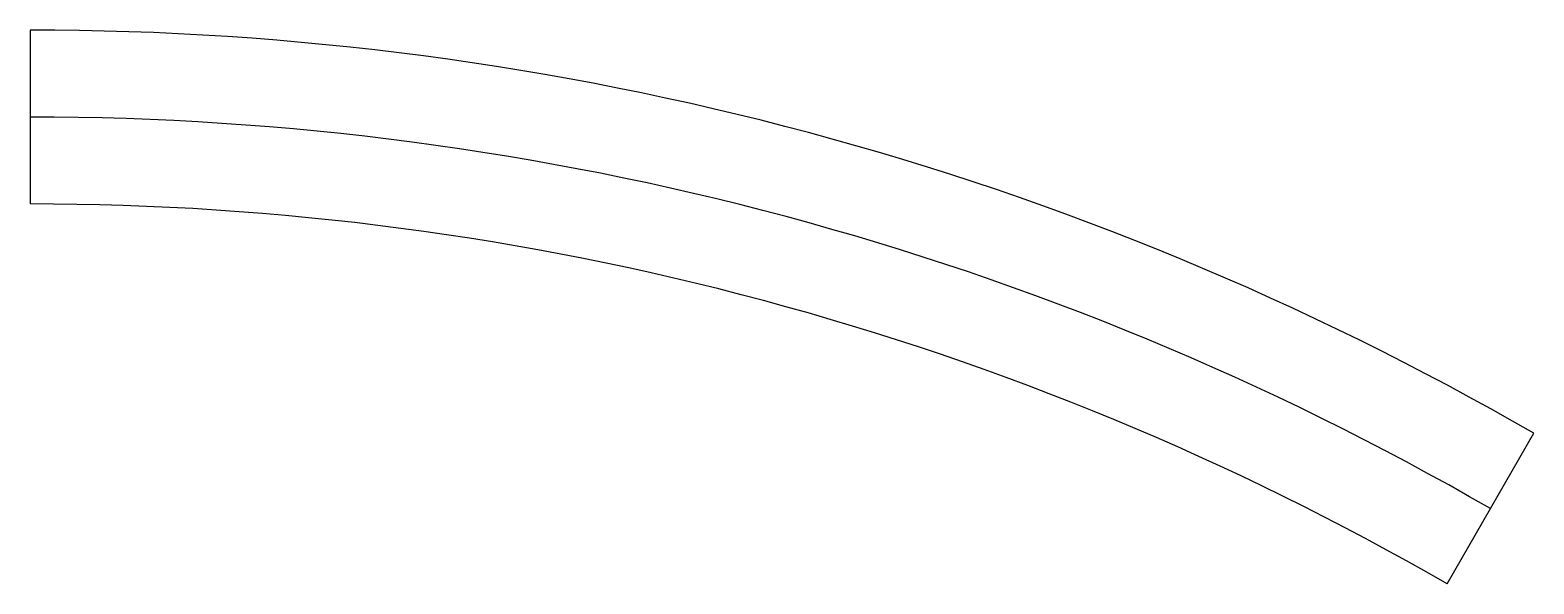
# Model space of a CAD drawing. Header units: millimetres. Extents: x 0 to 182, y -1 to 66.
import ezdxf

# ---------------------------------------------------------------- set-up
doc = ezdxf.new("R2010")
doc.units = ezdxf.units.MM
doc.header["$LTSCALE"] = 6
doc.header["$MEASUREMENT"] = 0
doc.layers.add('Oblouky', color=96, linetype='CONTINUOUS')

msp = doc.modelspace()

# ---------------------------------------------------------------- linework, layer by layer
at = {"layer": 'Oblouky'}
for p, q in [((0, 66), (0, 45)), ((171.25, -0.89), (181.75, 17.3))]:
    msp.add_line(p, q, dxfattribs=at)
for radius in [363.5, 353, 342.5]:
    msp.add_arc((0, -297.5), radius, 60, 90, dxfattribs=at)

doc.saveas('drawing.dxf')
